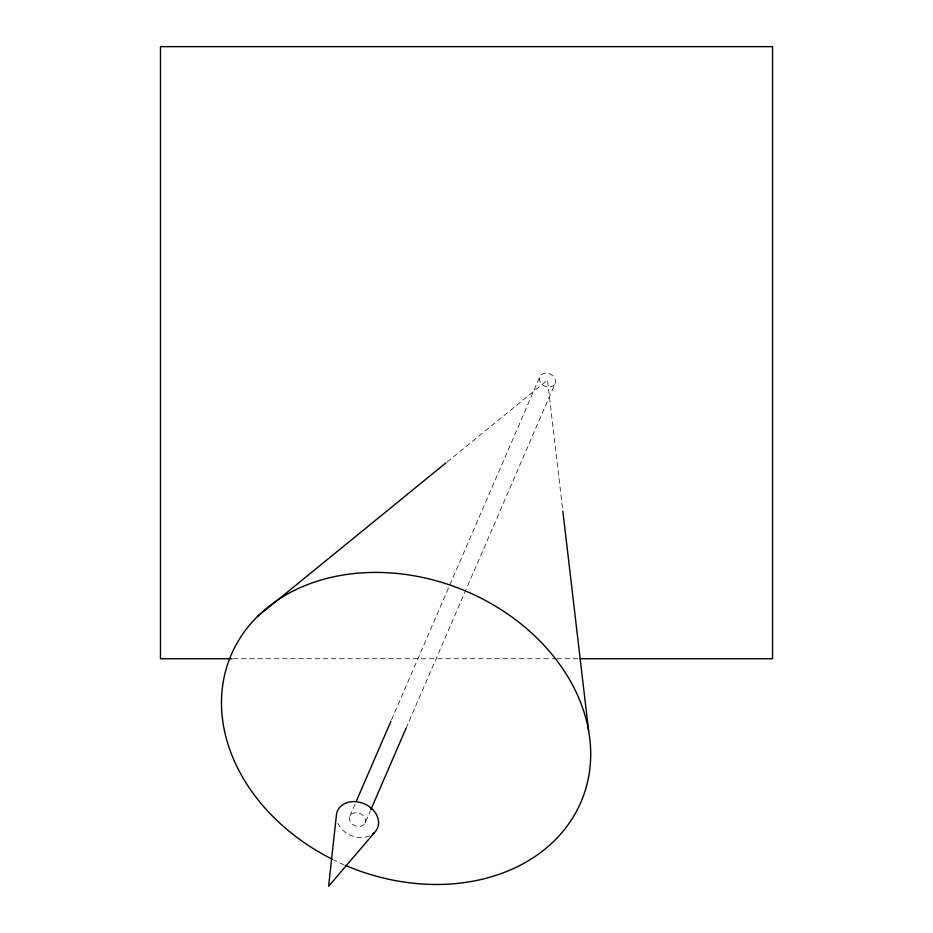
<?xml version="1.0" encoding="UTF-8"?>
<svg xmlns="http://www.w3.org/2000/svg" width="933" height="933" viewBox="0 0 933 933"><rect width="100%" height="100%" fill="white"/><g stroke="black" fill="none" stroke-linecap="round" stroke-linejoin="round"><path stroke-width="0.7" stroke-dasharray="4.67 3.5" d="M349.933 816.002L355.123 803.989M391.51 719.833L539.939 376.535M365.013 823.186A8.35 6.589 23.4 0 0 356.266 812.701A8.35 6.589 23.4 0 0 351.135 822.906A8.35 6.589 23.4 0 0 365.013 823.186L370.214 811.162M406.018 728.346L555.018 383.72A8.35 6.589 23.4 0 0 546.271 373.235A8.35 6.589 23.4 0 0 541.14 383.44A8.35 6.589 23.4 0 0 555.018 383.72M447.035 461.998L547.473 380.128L562.879 511.412M233.332 658.733L555.403 658.733M556.849 658.733L578.717 658.733M344.09 864.798A189.749 149.746 22.1 0 1 333.582 859.911M369.526 835.898A21.774 17.167 23.4 0 1 337.175 821.518"/><path stroke-width="1.4" d="M356.278 801.319L390.939 721.162M370.786 809.832L406.018 728.346M374.46 832.609L328.603 886.35L336.486 814.532A21.774 17.167 23.4 0 1 366.459 804.887A21.774 17.167 23.4 0 1 372.675 834.114M257.438 616.526L445.904 462.908M231.874 658.733L160.464 658.733L160.464 46.65L772.536 46.65L772.536 658.733L580.174 658.733M562.879 511.412L588.606 730.691M332.288 859.258A189.749 149.746 22.1 0 1 292.682 591.242A189.749 149.746 22.1 0 1 588.245 728.708A189.749 149.746 22.1 0 1 345.432 865.381"/></g></svg>
